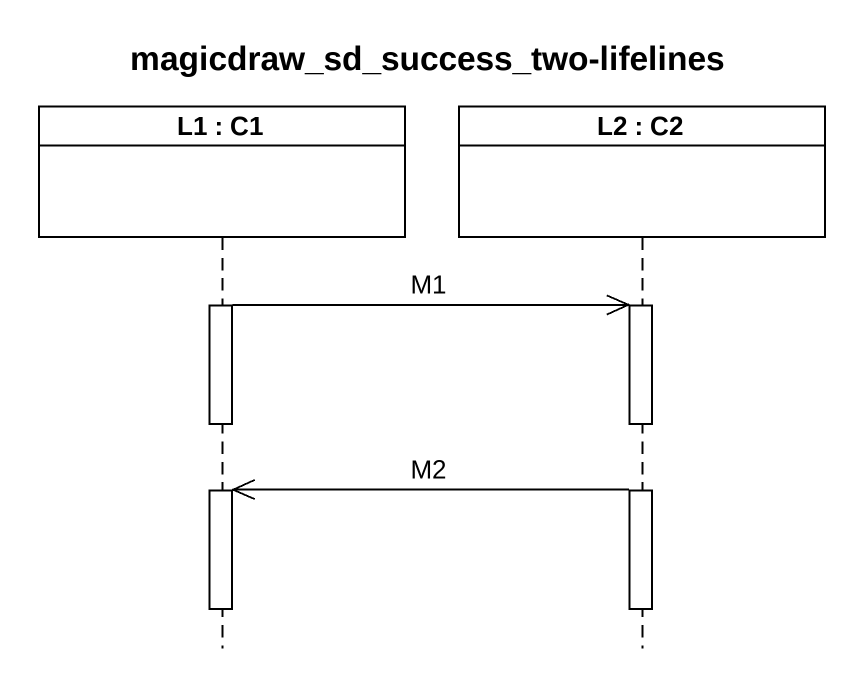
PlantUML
@startuml
title magicdraw_sd_success_two-lifelines
hide footbox
participant "L1 : C1" as L1
participant "L2 : C2" as L2

activate L1
L1 ->> L2 : M1
activate L2
deactivate L1
L2 ->> L1 : M2
activate L1
deactivate L1
deactivate L2
@enduml
